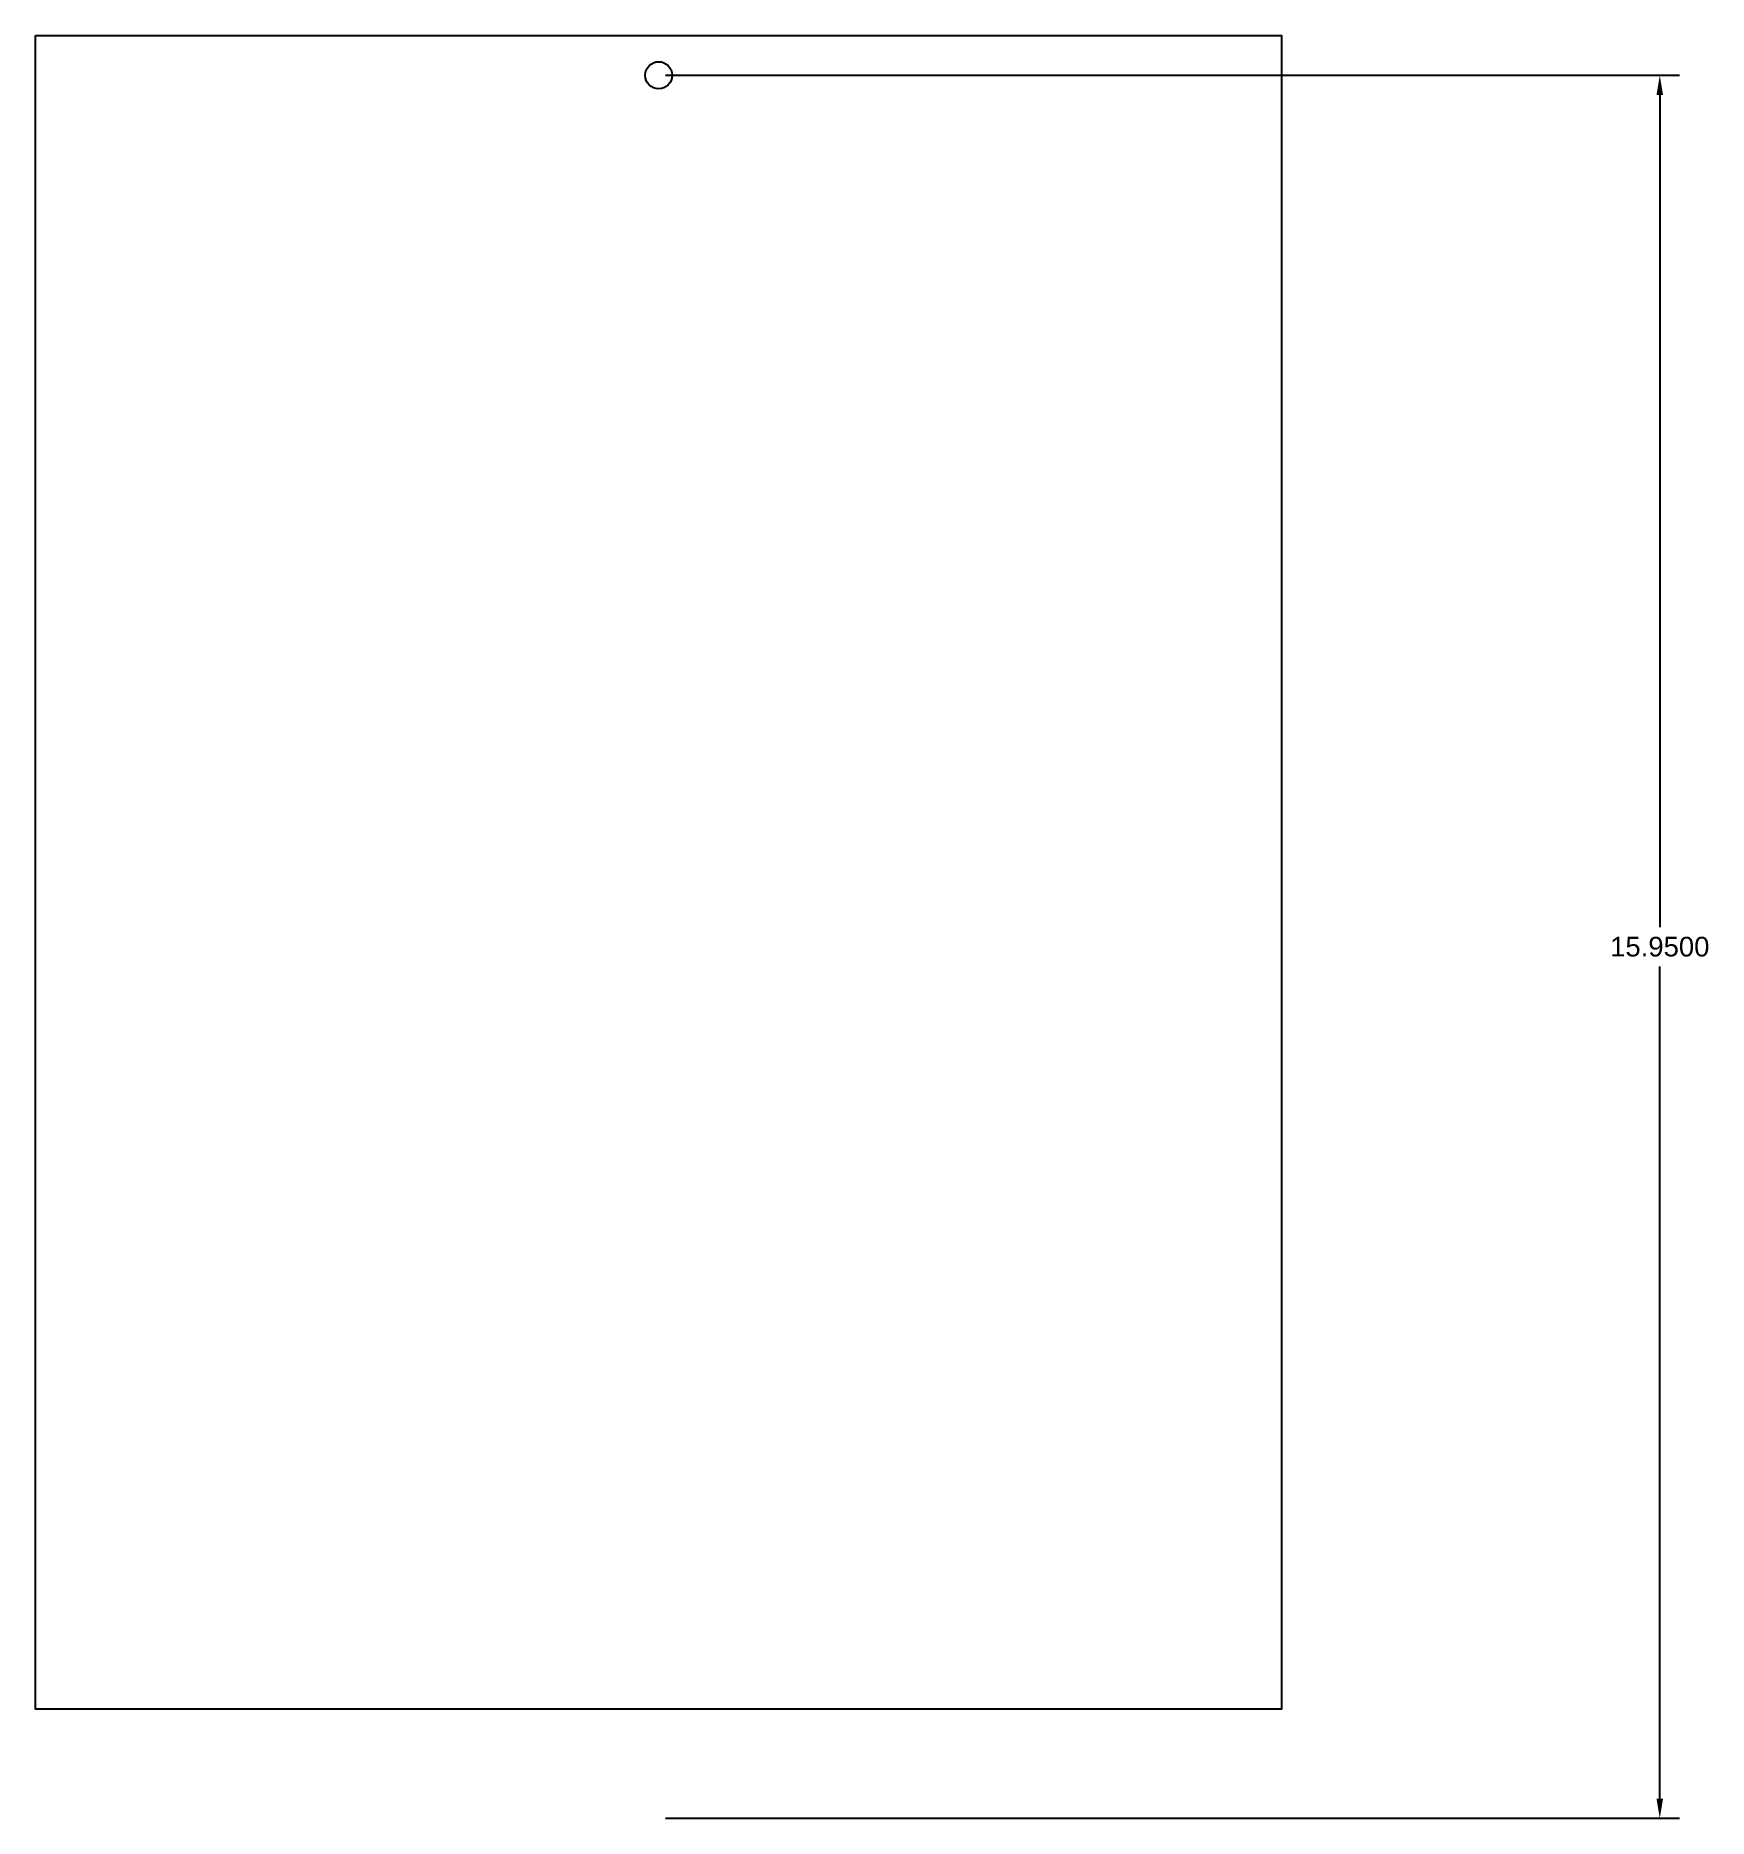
# Model space of a CAD drawing. Header units: inches. Extents: x 3.5 to 18.8, y 9.7 to 26.
import ezdxf

# ---------------------------------------------------------------- set-up
doc = ezdxf.new("R2010")
doc.units = ezdxf.units.IN
doc.header["$MEASUREMENT"] = 0
doc.layers.get('0').update_dxf_attribs({"color": 1})
doc.layers.add('dimensions', color=4, linetype='Continuous')
doc.styles.get("Standard").update_dxf_attribs({"font": 'Arial Regular.ttf'})
doc.dimstyles.get("Standard").update_dxf_attribs({"dimtxt": 0.18, "dimasz": 0.18, "dimexe": 0.18, "dimexo": 0.0625, "dimgap": 0.09, "dimtad": 0, "dimtih": 1, "dimtoh": 1, "dimdec": 4, "dimzin": 0, "dimdsep": 46, "dimtxsty": 'Standard', "dimcen": 0.09, "dimadec": 0, "dimazin": 0, "dimtfac": 1, "dimtdec": 4, "dimtofl": 0, "dimtmove": 0, "dimatfit": 3, "dimfxl": 1, "dimtolj": 1, "dimtzin": 0, "dimarcsym": 0})

# ---------------------------------------------------------------- blocks, each defined once
blk = doc.blocks.new('*D3')
at = {"layer": 'Defpoints', "color": 0, "transparency": 16777216}
for p in [(9.174, 25.65), (9.174, 9.7), (18.334, 9.7)]:
    blk.add_point(p, dxfattribs=at)
at = {"layer": 'dimensions', "color": 0, "lineweight": -2, "transparency": 16777216}
for p, q in [((9.236, 25.65), (18.514, 25.65)), ((18.334, 25.47), (18.334, 17.856)), ((18.334, 9.88), (18.334, 17.494)), ((9.236, 9.7), (18.514, 9.7))]:
    blk.add_line(p, q, dxfattribs=at)
at = {"layer": 'dimensions', "color": 0, "transparency": 16777216}
for points in [[(18.304, 25.47), (18.364, 25.47), (18.334, 25.65)], [(18.304, 9.88), (18.364, 9.88), (18.334, 9.7)]]:
    blk.add_solid(points, dxfattribs=at)
at = {"layer": 'dimensions', "color": 0, "transparency": 16777216, "insert": (18.334, 17.675), "char_height": 0.18, "attachment_point": 5}
blk.add_mtext('\\A1;15.9500', dxfattribs=at)

msp = doc.modelspace()

# ---------------------------------------------------------------- linework, layer by layer
msp.add_lwpolyline([(3.47357, 26.01225), (14.87357, 26.01225), (14.8736, 10.69979), (3.4736, 10.69979)], close=True)
msp.add_circle((9.17357, 25.64975), 0.12402)

# ---------------------------------------------------------------- dimensions: what is measured, and where the dimension line sits
at = {"layer": 'dimensions'}
dim = msp.add_linear_dim(base=(18.33372, 9.69979), p1=(9.17357, 25.64975), p2=(9.17357, 9.69979), angle=90, dimstyle='Standard', dxfattribs=at)
dim.commit()
dim.dimension.update_dxf_attribs({"geometry": '*D3', "text_midpoint": (18.33372, 17.67477)})

doc.saveas('drawing.dxf')
